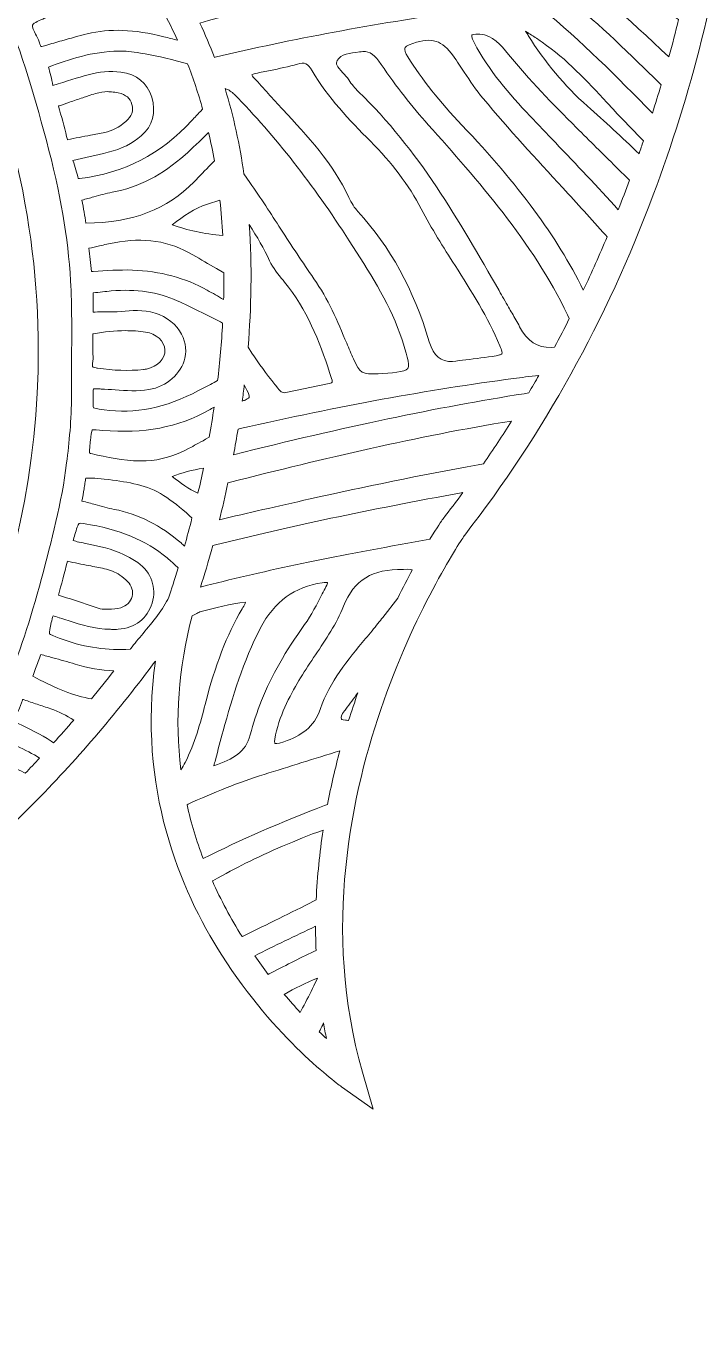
# Model space of a CAD drawing. Extents: x 126 to 8914, y -5970 to -48.
# Drawn here: x 7972 to 8367, y -2950 to -2193 of the extents above; entities that cross this region are included whole.
import ezdxf

# ---------------------------------------------------------------- set-up
doc = ezdxf.new("R2010")
doc.units = 0
doc.header["$MEASUREMENT"] = 0
doc.layers.add('Layer 1', color=7, linetype='Continuous')

# ---------------------------------------------------------------- blocks, each defined once
blk = doc.blocks.new('block 6')
at = {"layer": 'Layer 1', "lineweight": 0}
for points, knots in [([(8858.21, -1015.29), (8804.98, -1065.04), (8743.32, -1092.86), (8679.92, -1095.7), (8596.38, -1099.43), (8514.39, -1071.01), (8452.29, -1045.84), (8430.15, -1036.87), (8407.8, -1027.16), (8386.17, -1017.79), (8377.96, -1014.23), (8369.71, -1010.65), (8361.4, -1007.09), (8410.2, -1007.99), (8465.96, -1006.76), (8552.78, -924.21), (8608.47, -871.26), (8681.86, -797.66), (8665.5, -711.42), (8662.21, -694.04), (8650.78, -652.65), (8599.78, -612.09), (8605.05, -621.92), (8641.55, -692.43), (8609.23, -747.25), (8593.89, -773.27), (8566.47, -791.29), (8509.72, -803.54), (8495.32, -806.64), (8479.55, -809), (8462.5, -810.6), (8531.63, -734.35), (8573.44, -634.19), (8586.8, -512.56), (8601.6, -377.97), (8577.78, -251.79), (8555.19, -169.65), (8550.53, -152.76), (8545.39, -135.8), (8539.9, -119.21), (8535.8, -106.87), (8530.71, -97.41), (8524.71, -90.84), (8524.71, -90.84), (8528.77, -88.46), (8528.77, -88.46), (8527.91, -86.99), (8507.22, -52.31), (8460.27, -49.9), (8429.9, -48.35), (8395.8, -60.81), (8358.9, -86.96), (8333.41, -105.04), (8306.47, -129.76), (8278.33, -160.89), (8226.61, -191.53), (8186.15, -218.95), (8151.02, -247.11), (8098.71, -289.06), (8041.06, -329.19), (7974.05, -338.54), (7917.14, -346.49), (7865.98, -328.74), (7811.81, -309.95), (7783.84, -300.25), (7754.92, -290.21), (7725.21, -284.09), (7638.29, -266.15), (7574.59, -281.57), (7540, -328.62), (7505.41, -281.57), (7441.71, -266.17), (7354.79, -284.09), (7325.08, -290.21), (7296.16, -300.25), (7268.19, -309.95), (7214.02, -328.74), (7162.86, -346.49), (7105.95, -338.54), (7038.94, -329.19), (6981.29, -289.06), (6928.98, -247.11), (6893.85, -218.95), (6853.4, -191.53), (6801.67, -160.89), (6773.53, -129.76), (6746.59, -105.04), (6721.1, -86.96), (6684.2, -60.81), (6650.1, -48.34), (6619.73, -49.9), (6572.78, -52.31), (6552.09, -86.99), (6551.23, -88.46), (6551.23, -88.46), (6555.29, -90.84), (6555.29, -90.84), (6549.29, -97.41), (6544.2, -106.87), (6540.12, -119.21), (6534.6, -135.81), (6529.45, -152.78), (6524.81, -169.65), (6502.22, -251.79), (6478.4, -377.97), (6493.2, -512.56), (6506.56, -634.19), (6548.37, -734.35), (6617.5, -810.6), (6600.45, -809), (6584.68, -806.64), (6570.28, -803.54), (6513.53, -791.29), (6486.11, -773.27), (6470.77, -747.25), (6438.45, -692.43), (6474.95, -621.92), (6480.22, -612.09), (6429.22, -652.65), (6417.79, -694.04), (6414.5, -711.42), (6398.14, -797.66), (6471.53, -871.26), (6527.22, -924.21), (6614.04, -1006.76), (6669.8, -1007.99), (6718.6, -1007.09), (6710.29, -1010.65), (6702.04, -1014.23), (6693.83, -1017.79), (6672.2, -1027.16), (6649.85, -1036.87), (6627.71, -1045.84), (6565.61, -1071.01), (6483.59, -1099.44), (6400.08, -1095.7), (6336.68, -1092.86), (6275.02, -1065.04), (6221.79, -1015.29), (6221.79, -1015.29), (6165.56, -962.7), (6165.56, -962.7), (6165.56, -962.7), (6209.91, -1025.63), (6209.91, -1025.63), (6259.46, -1095.9), (6344.09, -1155.64), (6425.53, -1177.81), (6460.7, -1187.39), (6497.65, -1192.84), (6536.23, -1194.15), (6525.34, -1205.21), (6509.98, -1221.91), (6492.74, -1244.03), (6462.4, -1282.95), (6420.42, -1346.57), (6392.73, -1428.62), (6361.59, -1520.91), (6354.53, -1617.18), (6371.76, -1714.74), (6393.22, -1836.34), (6452.66, -1960.18), (6548.45, -2082.83), (6548.45, -2082.83), (6557.04, -2093.81), (6557.04, -2093.81), (6557.04, -2093.81), (6562.08, -2080.8), (6562.08, -2080.8), (6562.28, -2080.26), (6583.72, -2026.12), (6646.97, -1966), (6658.24, -1955.3), (6671.32, -1943.97), (6686.37, -1932.46), (6684.61, -1962.41), (6683.28, -2025.33), (6694.68, -2105.3), (6703.93, -2170.25), (6719.74, -2232.83), (6741.65, -2291.3), (6769.05, -2364.39), (6806.12, -2431.24), (6851.85, -2490), (6853.74, -2492.77), (6879.32, -2530.81), (6899.18, -2586.87), (6918.01, -2639.98), (6935.42, -2720.7), (6911.56, -2803.61), (6911.56, -2803.61), (6905.31, -2825.39), (6905.31, -2825.39), (6905.31, -2825.39), (6923.77, -2812.24), (6923.77, -2812.24), (6925.33, -2811.13), (6962.61, -2784.27), (6993.85, -2735.29), (7018.49, -2696.64), (7042.96, -2637.53), (7032.58, -2563.6), (7033.17, -2564.35), (7033.72, -2565.04), (7034.23, -2565.72), (7055.9, -2594.87), (7079.45, -2622.28), (7104.19, -2647.18), (7148.9, -2692.2), (7195.06, -2726.33), (7241.41, -2748.67), (7295.37, -2774.66), (7349.82, -2784.7), (7403.33, -2778.49), (7418.55, -2809.06), (7444.02, -2832.77), (7468.69, -2855.76), (7494.89, -2880.15), (7519.63, -2903.18), (7532.73, -2933.46), (7532.73, -2933.46), (7540, -2950.23), (7540, -2950.23), (7540, -2950.23), (7547.27, -2933.46), (7547.27, -2933.46), (7560.37, -2903.18), (7585.11, -2880.15), (7611.31, -2855.76), (7635.98, -2832.77), (7661.45, -2809.06), (7676.67, -2778.49), (7730.18, -2784.7), (7784.63, -2774.66), (7838.59, -2748.67), (7884.94, -2726.33), (7931.12, -2692.2), (7975.81, -2647.18), (8000.55, -2622.28), (8024.1, -2594.88), (8045.77, -2565.74), (8046.28, -2565.06), (8046.83, -2564.35), (8047.42, -2563.6), (8037.04, -2637.53), (8061.51, -2696.64), (8086.15, -2735.29), (8117.39, -2784.27), (8154.67, -2811.13), (8156.23, -2812.24), (8156.23, -2812.24), (8174.69, -2825.39), (8174.69, -2825.39), (8174.69, -2825.39), (8168.44, -2803.61), (8168.44, -2803.61), (8144.58, -2720.7), (8161.99, -2639.98), (8180.82, -2586.87), (8200.7, -2530.77), (8226.28, -2492.73), (8228.15, -2490), (8273.88, -2431.24), (8310.95, -2364.39), (8338.34, -2291.3), (8360.26, -2232.83), (8376.07, -2170.25), (8385.32, -2105.3), (8396.72, -2025.33), (8395.39, -1962.41), (8393.63, -1932.46), (8408.68, -1943.97), (8421.76, -1955.3), (8433.03, -1966), (8496.28, -2026.12), (8517.72, -2080.26), (8517.92, -2080.8), (8517.92, -2080.8), (8522.94, -2093.84), (8522.94, -2093.84), (8522.94, -2093.84), (8531.55, -2082.83), (8531.55, -2082.83), (8627.34, -1960.18), (8686.78, -1836.34), (8708.24, -1714.74), (8725.47, -1617.18), (8718.41, -1520.91), (8687.27, -1428.62), (8659.58, -1346.57), (8617.6, -1282.95), (8587.26, -1244.03), (8570.02, -1221.91), (8554.66, -1205.21), (8543.77, -1194.15), (8582.35, -1192.84), (8619.3, -1187.39), (8654.47, -1177.81), (8735.91, -1155.64), (8820.54, -1095.9), (8870.09, -1025.63), (8870.09, -1025.63), (8914.44, -962.7), (8914.44, -962.7), (8914.44, -962.7), (8858.21, -1015.29), (8858.21, -1015.29)], [0, 0, 0, 0, 1, 1, 1, 2, 2, 2, 3, 3, 3, 4, 4, 4, 5, 5, 5, 6, 6, 6, 7, 7, 7, 8, 8, 8, 9, 9, 9, 10, 10, 10, 11, 11, 11, 12, 12, 12, 13, 13, 13, 14, 14, 14, 15, 15, 15, 16, 16, 16, 17, 17, 17, 18, 18, 18, 19, 19, 19, 20, 20, 20, 21, 21, 21, 22, 22, 22, 23, 23, 23, 24, 24, 24, 25, 25, 25, 26, 26, 26, 27, 27, 27, 28, 28, 28, 29, 29, 29, 30, 30, 30, 31, 31, 31, 32, 32, 32, 33, 33, 33, 34, 34, 34, 35, 35, 35, 36, 36, 36, 37, 37, 37, 38, 38, 38, 39, 39, 39, 40, 40, 40, 41, 41, 41, 42, 42, 42, 43, 43, 43, 44, 44, 44, 45, 45, 45, 46, 46, 46, 47, 47, 47, 48, 48, 48, 49, 49, 49, 50, 50, 50, 51, 51, 51, 52, 52, 52, 53, 53, 53, 54, 54, 54, 55, 55, 55, 56, 56, 56, 57, 57, 57, 58, 58, 58, 59, 59, 59, 60, 60, 60, 61, 61, 61, 62, 62, 62, 63, 63, 63, 64, 64, 64, 65, 65, 65, 66, 66, 66, 67, 67, 67, 68, 68, 68, 69, 69, 69, 70, 70, 70, 71, 71, 71, 72, 72, 72, 73, 73, 73, 74, 74, 74, 75, 75, 75, 76, 76, 76, 77, 77, 77, 78, 78, 78, 79, 79, 79, 80, 80, 80, 81, 81, 81, 82, 82, 82, 83, 83, 83, 84, 84, 84, 85, 85, 85, 86, 86, 86, 87, 87, 87, 88, 88, 88, 89, 89, 89, 90, 90, 90, 91, 91, 91, 92, 92, 92, 93, 93, 93, 94, 94, 94, 95, 95, 95, 96, 96, 96, 97, 97, 97, 98, 98, 98, 99, 99, 99, 100, 100, 100, 101, 101, 101, 102, 102, 102, 102]), ([(8082.29, -2210.86), (8082.29, -2210.86), (8081.91, -2210.94), (8081.91, -2210.94), (8079.33, -2204.18), (8076.48, -2197.48), (8073.35, -2190.88), (8128.07, -2175.75), (8174.31, -2166.87), (8218.78, -2162.96), (8227.83, -2162.16), (8231.57, -2158.02), (8231.25, -2149.12), (8231, -2141.92), (8231.53, -2133.91), (8232.96, -2123.92), (8237.6, -2091.52), (8245.23, -2057.63), (8257.7, -2013.98), (8261.15, -2001.94), (8264.54, -1989.65), (8267.82, -1977.76), (8277.23, -1943.59), (8286.97, -1908.26), (8299.27, -1874.43), (8305.38, -1877.42), (8311.33, -1880.46), (8317.11, -1883.53), (8317.11, -1883.53), (8316.95, -1884.01), (8316.95, -1884.01), (8304.38, -1919.7), (8292.81, -1958.85), (8281.56, -2003.69), (8273.59, -2035.38), (8267.56, -2067.96), (8261.74, -2099.46), (8257.97, -2119.76), (8254.09, -2140.71), (8249.74, -2161.21), (8249.41, -2162.81), (8249.1, -2164.3), (8248.8, -2165.68), (8247.09, -2173.96), (8246.24, -2178.12), (8244.02, -2180.02), (8241.71, -2182.01), (8236.57, -2182.73), (8227.24, -2184.01), (8227.24, -2184.01), (8224.66, -2184.37), (8224.66, -2184.37), (8175.21, -2191.26), (8127.31, -2200.17), (8082.29, -2210.86)], [0, 0, 0, 0, 1, 1, 1, 2, 2, 2, 3, 3, 3, 4, 4, 4, 5, 5, 5, 6, 6, 6, 7, 7, 7, 8, 8, 8, 9, 9, 9, 10, 10, 10, 11, 11, 11, 12, 12, 12, 13, 13, 13, 14, 14, 14, 15, 15, 15, 16, 16, 16, 17, 17, 17, 18, 18, 18, 18]), ([(8347.5, -2210.67), (8323.47, -2188.08), (8301.36, -2168.02), (8275.41, -2151.48), (8268.45, -2147.05), (8267.02, -2139.96), (8270.9, -2129.14), (8272.11, -2125.82), (8273.2, -2125.15), (8273.62, -2125.03), (8274.37, -2124.79), (8275.73, -2125.3), (8277.35, -2126.44), (8279.75, -2128.11), (8282.24, -2129.76), (8284.63, -2131.34), (8290.12, -2134.97), (8295.8, -2138.72), (8300.57, -2143.11), (8319.29, -2160.31), (8335.2, -2174.51), (8351.95, -2187.95), (8351.95, -2187.95), (8353.11, -2188.88), (8353.11, -2188.88), (8351.36, -2196.04), (8349.5, -2203.31), (8347.5, -2210.67)], [0, 0, 0, 0, 1, 1, 1, 2, 2, 2, 3, 3, 3, 4, 4, 4, 5, 5, 5, 6, 6, 6, 7, 7, 7, 8, 8, 8, 9, 9, 9, 9]), ([(7907.39, -2672.65), (7901.77, -2680.71), (7895.53, -2688.9), (7888.85, -2697.02), (7888.85, -2697.02), (7881.68, -2705.72), (7881.68, -2705.72), (7860.9, -2719.8), (7840.07, -2731.37), (7819.24, -2740.39), (7921.05, -2648.78), (7979.18, -2518.52), (7979, -2381.5), (7978.91, -2305.01), (7960.34, -2228.82), (7925.34, -2161.17), (7925.34, -2161.17), (7924.45, -2159.47), (7924.45, -2159.47), (7928.38, -2152.87), (7932.05, -2146.08), (7935.52, -2139.16), (7936.45, -2140.81), (7937.39, -2142.46), (7938.34, -2144.1), (7944.57, -2155.04), (7951.05, -2166.36), (7956.41, -2177.96), (7968.18, -2203.37), (7975.73, -2229.95), (7983.71, -2259.55), (7991.95, -2290.21), (7996.45, -2316.25), (7997.86, -2341.48), (7998.7, -2356.57), (7998.57, -2371.97), (7998.44, -2386.87), (7998.4, -2393.96), (7998.33, -2401.3), (7998.38, -2408.52), (7998.46, -2422.32), (7997, -2436.14), (7995.56, -2447.83), (7992.68, -2471.06), (7986.68, -2493.53), (7980.87, -2515.24), (7974.14, -2540.46), (7967.86, -2559.54), (7960.53, -2577.11), (7952.47, -2596.43), (7941.76, -2614.84), (7931.39, -2632.65), (7928.1, -2638.32), (7924.68, -2644.19), (7921.4, -2650.02), (7916.24, -2659.15), (7911.79, -2666.34), (7907.39, -2672.65)], [0, 0, 0, 0, 1, 1, 1, 2, 2, 2, 3, 3, 3, 4, 4, 4, 5, 5, 5, 6, 6, 6, 7, 7, 7, 8, 8, 8, 9, 9, 9, 10, 10, 10, 11, 11, 11, 12, 12, 12, 13, 13, 13, 14, 14, 14, 15, 15, 15, 16, 16, 16, 17, 17, 17, 18, 18, 18, 19, 19, 19, 19]), ([(8337.85, -2243.62), (8316.97, -2222.21), (8296.26, -2201.41), (8273.26, -2182.51), (8270.32, -2180.08), (8266.8, -2176.71), (8265.82, -2172.14), (8265.82, -2172.14), (8265.66, -2171.42), (8265.66, -2171.42), (8264.76, -2167.29), (8264.62, -2165.39), (8266.09, -2164.3), (8266.52, -2163.98), (8267.77, -2164.76), (8269.24, -2165.73), (8269.95, -2166.18), (8270.7, -2166.68), (8271.47, -2167.07), (8291.62, -2177.58), (8307.5, -2192.38), (8326.16, -2210.65), (8331.34, -2215.7), (8336.52, -2220.77), (8341.71, -2225.78), (8341.71, -2225.78), (8342.91, -2226.94), (8342.91, -2226.94), (8341.3, -2232.46), (8339.6, -2238.02), (8337.85, -2243.62)], [0, 0, 0, 0, 1, 1, 1, 2, 2, 2, 3, 3, 3, 4, 4, 4, 5, 5, 5, 6, 6, 6, 7, 7, 7, 8, 8, 8, 9, 9, 9, 10, 10, 10, 10]), ([(7975.55, -2192.19), (7976.45, -2190.56), (7979.92, -2189.22), (7982.72, -2188.12), (7983.72, -2187.73), (7984.7, -2187.35), (7985.62, -2186.95), (7998.47, -2181.35), (8011.15, -2176.46), (8024.99, -2178.23), (8032.25, -2179.17), (8039.98, -2180.68), (8048.62, -2182.87), (8048.62, -2182.87), (8051.6, -2183.61), (8051.6, -2183.61), (8054.78, -2189.3), (8057.71, -2195.07), (8060.4, -2200.95), (8057.74, -2200.27), (8055.08, -2199.57), (8052.41, -2198.9), (8034.96, -2194.52), (8020.71, -2193.97), (8007.61, -2197.15), (8002.62, -2198.35), (7997.65, -2199.81), (7992.84, -2201.22), (7989.72, -2202.13), (7986.59, -2203.05), (7983.45, -2203.91), (7982.49, -2204.16), (7981.24, -2204.51), (7980.51, -2204.62), (7980.19, -2203.95), (7979.78, -2202.7), (7979.48, -2201.82), (7978.96, -2200.28), (7978.18, -2198.79), (7977.44, -2197.34), (7976.63, -2195.8), (7975.16, -2192.92), (7975.55, -2192.19)], [0, 0, 0, 0, 1, 1, 1, 2, 2, 2, 3, 3, 3, 4, 4, 4, 5, 5, 5, 6, 6, 6, 7, 7, 7, 8, 8, 8, 9, 9, 9, 10, 10, 10, 11, 11, 11, 12, 12, 12, 13, 13, 13, 14, 14, 14, 14]), ([(8330.03, -2267.23), (8320.05, -2257.66), (8309.91, -2248.29), (8299.85, -2239.41), (8286.53, -2227.62), (8274.91, -2213.74), (8265.31, -2198.14), (8265.09, -2197.8), (8264.86, -2197.45), (8264.6, -2197.08), (8264.35, -2196.69), (8263.97, -2196.12), (8263.73, -2195.68), (8264.08, -2195.9), (8264.48, -2196.18), (8264.76, -2196.39), (8265.31, -2196.77), (8265.85, -2197.15), (8266.38, -2197.45), (8268.39, -2198.59), (8270.29, -2199.9), (8272.31, -2201.3), (8272.31, -2201.3), (8273.36, -2202.02), (8273.36, -2202.02), (8287.7, -2211.9), (8299.7, -2224.85), (8311.3, -2237.39), (8314.43, -2240.77), (8317.68, -2244.29), (8320.92, -2247.69), (8324.41, -2251.33), (8327.92, -2254.97), (8331.45, -2258.58), (8331.45, -2258.58), (8332.57, -2259.75), (8332.57, -2259.75), (8331.74, -2262.24), (8330.9, -2264.72), (8330.03, -2267.23)], [0, 0, 0, 0, 1, 1, 1, 2, 2, 2, 3, 3, 3, 4, 4, 4, 5, 5, 5, 6, 6, 6, 7, 7, 7, 8, 8, 8, 9, 9, 9, 10, 10, 10, 11, 11, 11, 12, 12, 12, 13, 13, 13, 13]), ([(8297.46, -2346.85), (8281.73, -2315.3), (8259.79, -2285.48), (8226.56, -2250.57), (8213.54, -2236.88), (8203.18, -2223.8), (8194.89, -2210.6), (8193.46, -2208.32), (8192.83, -2206.5), (8193.15, -2205.58), (8193.35, -2205.05), (8194.22, -2203.95), (8197.94, -2202.74), (8209.09, -2199.08), (8214.83, -2200.88), (8221.53, -2210.16), (8223.73, -2213.2), (8225.85, -2216.43), (8227.89, -2219.53), (8231.31, -2224.74), (8234.86, -2230.12), (8238.96, -2235.01), (8253.95, -2252.88), (8269.95, -2270.34), (8285.43, -2287.23), (8293.65, -2296.19), (8302.13, -2305.45), (8310.37, -2314.67), (8310.37, -2314.67), (8311.36, -2315.79), (8311.36, -2315.79), (8307.03, -2326.1), (8302.39, -2336.46), (8297.46, -2346.85)], [0, 0, 0, 0, 1, 1, 1, 2, 2, 2, 3, 3, 3, 4, 4, 4, 5, 5, 5, 6, 6, 6, 7, 7, 7, 8, 8, 8, 9, 9, 9, 10, 10, 10, 11, 11, 11, 11]), ([(8317.87, -2299.9), (8305.85, -2286.6), (8293.29, -2273.46), (8281.13, -2260.74), (8276.16, -2255.54), (8271.19, -2250.37), (8266.25, -2245.14), (8254.31, -2232.54), (8242.09, -2218.63), (8233.67, -2202.28), (8231.96, -2198.98), (8232.34, -2197.99), (8232.34, -2197.97), (8232.36, -2197.97), (8233.15, -2197.21), (8237.04, -2197.43), (8244.58, -2197.88), (8249.23, -2203.64), (8253.73, -2209.19), (8265.87, -2224.18), (8279.47, -2238), (8293.49, -2252.03), (8301.14, -2259.67), (8308.97, -2267.38), (8316.56, -2274.84), (8316.56, -2274.84), (8324.49, -2282.64), (8324.49, -2282.64), (8322.36, -2288.37), (8320.16, -2294.12), (8317.87, -2299.9)], [0, 0, 0, 0, 1, 1, 1, 2, 2, 2, 3, 3, 3, 4, 4, 4, 5, 5, 5, 6, 6, 6, 7, 7, 7, 8, 8, 8, 9, 9, 9, 10, 10, 10, 10]), ([(8019.81, -2266.4), (8027.71, -2264.41), (8034.04, -2261.24), (8039.16, -2256.75), (8045.84, -2250.87), (8047.94, -2243.12), (8045.25, -2234.28), (8042.67, -2225.85), (8036.45, -2220.77), (8027.25, -2219.58), (8020.95, -2218.76), (8014.54, -2219.28), (8008.18, -2221.1), (8002.11, -2222.86), (7995.75, -2224.79), (7987.57, -2227.38), (7986.81, -2223.58), (7985.83, -2219.75), (7985, -2216.57), (7996.7, -2212.09), (8010.71, -2207.52), (8026.03, -2207.29), (8029.72, -2207.2), (8033.62, -2207.55), (8038.7, -2208.39), (8046.12, -2209.64), (8053.91, -2211.41), (8063.95, -2214.15), (8063.95, -2214.15), (8066.27, -2214.78), (8066.27, -2214.78), (8069.64, -2223.44), (8072.56, -2232.26), (8075.04, -2241.15), (8075.04, -2241.15), (8073.71, -2242.55), (8073.71, -2242.55), (8072.05, -2244.3), (8070.37, -2246.06), (8068.74, -2247.83), (8050.57, -2267.53), (8029.1, -2278.59), (8003.11, -2281.69), (8002.81, -2281.73), (8002.57, -2281.76), (8002.4, -2281.76), (8002.4, -2281.74), (8002.38, -2281.73), (8002.38, -2281.69), (8001.59, -2278.42), (8000.56, -2274.97), (7999.22, -2271.12), (8005.85, -2269.76), (8012.78, -2268.18), (8019.81, -2266.4)], [0, 0, 0, 0, 1, 1, 1, 2, 2, 2, 3, 3, 3, 4, 4, 4, 5, 5, 5, 6, 6, 6, 7, 7, 7, 8, 8, 8, 9, 9, 9, 10, 10, 10, 11, 11, 11, 12, 12, 12, 13, 13, 13, 14, 14, 14, 15, 15, 15, 16, 16, 16, 17, 17, 17, 18, 18, 18, 18]), ([(8280.62, -2380.2), (8280.62, -2380.2), (8278.66, -2380.31), (8278.66, -2380.31), (8270.81, -2380.77), (8264.65, -2376.73), (8260.26, -2368.25), (8258.87, -2365.54), (8257.32, -2362.92), (8255.82, -2360.38), (8255.14, -2359.21), (8254.46, -2358.06), (8253.79, -2356.9), (8251.94, -2353.66), (8250.09, -2350.43), (8248.23, -2347.18), (8225.06, -2306.61), (8201.09, -2264.66), (8166.17, -2231.01), (8164.02, -2228.93), (8162.04, -2226.54), (8160.44, -2224.09), (8159.46, -2222.57), (8158.18, -2221.21), (8156.94, -2219.88), (8153.51, -2216.21), (8152.61, -2214.75), (8153.64, -2212.83), (8155.68, -2208.96), (8161.27, -2208.37), (8166.66, -2207.8), (8167.31, -2207.74), (8167.95, -2207.67), (8168.58, -2207.6), (8172.98, -2207.1), (8175.78, -2209.84), (8179.38, -2215.1), (8188.35, -2228.17), (8197.31, -2239.68), (8206.78, -2250.27), (8235.38, -2282.3), (8267.78, -2318.58), (8288.22, -2361.33), (8288.22, -2361.33), (8289.28, -2363.56), (8289.28, -2363.56), (8286.49, -2369.1), (8283.61, -2374.65), (8280.62, -2380.2)], [0, 0, 0, 0, 1, 1, 1, 2, 2, 2, 3, 3, 3, 4, 4, 4, 5, 5, 5, 6, 6, 6, 7, 7, 7, 8, 8, 8, 9, 9, 9, 10, 10, 10, 11, 11, 11, 12, 12, 12, 13, 13, 13, 14, 14, 14, 15, 15, 15, 16, 16, 16, 16]), ([(8165.78, -2301.04), (8163.81, -2298.88), (8162.03, -2296.11), (8160.49, -2292.81), (8151.14, -2272.67), (8136.24, -2256.81), (8121.83, -2241.45), (8118.95, -2238.38), (8116.09, -2235.15), (8113.32, -2232.04), (8110.69, -2229.09), (8107.98, -2226.04), (8105.23, -2223.09), (8104.31, -2222.1), (8103.93, -2221.46), (8103.79, -2221.13), (8104.09, -2220.94), (8104.75, -2220.62), (8106.08, -2220.32), (8108.9, -2219.67), (8111.81, -2219.1), (8114.63, -2218.53), (8119.84, -2217.5), (8125.22, -2216.43), (8130.45, -2214.88), (8134.61, -2213.63), (8136.45, -2214.45), (8138.96, -2218.72), (8148.27, -2234.47), (8160.84, -2247.82), (8173.04, -2259.91), (8185.5, -2272.26), (8195.51, -2285.57), (8202.77, -2299.49), (8208.72, -2310.9), (8215.72, -2321.89), (8222.5, -2332.49), (8231.99, -2347.39), (8241.81, -2362.79), (8248.72, -2379.41), (8249.33, -2380.85), (8249.64, -2381.88), (8249.8, -2382.59), (8250.07, -2383.78), (8249.9, -2384.13), (8249.9, -2384.13), (8249.88, -2384.16), (8249.69, -2384.38), (8248.85, -2384.65), (8248.33, -2384.82), (8247.59, -2385.01), (8246.48, -2385.2), (8240.62, -2386.22), (8234.57, -2386.93), (8228.73, -2387.61), (8226.2, -2387.91), (8223.65, -2388.21), (8221.12, -2388.54), (8214.09, -2388.88), (8209.99, -2385.46), (8207.47, -2377.08), (8198.32, -2346.5), (8184.68, -2321.63), (8165.78, -2301.04)], [0, 0, 0, 0, 1, 1, 1, 2, 2, 2, 3, 3, 3, 4, 4, 4, 5, 5, 5, 6, 6, 6, 7, 7, 7, 8, 8, 8, 9, 9, 9, 10, 10, 10, 11, 11, 11, 12, 12, 12, 13, 13, 13, 14, 14, 14, 15, 15, 15, 16, 16, 16, 17, 17, 17, 18, 18, 18, 19, 19, 19, 20, 20, 20, 21, 21, 21, 21]), ([(7996.05, -2259.09), (7996.04, -2259.06), (7996.04, -2259.03), (7996.02, -2258.99), (7996.02, -2258.99), (7995.56, -2257.16), (7995.56, -2257.16), (7994.06, -2251.32), (7992.52, -2245.29), (7990.77, -2239.38), (7990.81, -2239.37), (7990.89, -2239.33), (7990.95, -2239.32), (7993.09, -2238.62), (7995.2, -2237.88), (7997.32, -2237.13), (7999.82, -2236.26), (8002.42, -2235.36), (8004.96, -2234.54), (8006.04, -2234.2), (8007.12, -2233.82), (8008.19, -2233.46), (8009.65, -2232.95), (8011.09, -2232.45), (8012.51, -2232.04), (8014.91, -2231.36), (8017.25, -2230.88), (8019.65, -2230.93), (8020.33, -2231.01), (8021, -2231.05), (8021.68, -2231.12), (8023.12, -2231.24), (8024.5, -2231.36), (8025.75, -2231.66), (8030.24, -2232.7), (8032.78, -2234.84), (8033.73, -2238.37), (8034.76, -2242.17), (8033.6, -2245.35), (8030.12, -2248.39), (8026.18, -2251.81), (8022.16, -2253.88), (8017.85, -2254.77), (8015.1, -2255.32), (8012.33, -2255.84), (8009.57, -2256.37), (8005.14, -2257.21), (8000.55, -2258.08), (7996.05, -2259.09)], [0, 0, 0, 0, 1, 1, 1, 2, 2, 2, 3, 3, 3, 4, 4, 4, 5, 5, 5, 6, 6, 6, 7, 7, 7, 8, 8, 8, 9, 9, 9, 10, 10, 10, 11, 11, 11, 12, 12, 12, 13, 13, 13, 14, 14, 14, 15, 15, 15, 16, 16, 16, 16]), ([(8140.05, -2340.22), (8133.39, -2330.73), (8126.96, -2320.81), (8120.73, -2311.22), (8114.92, -2302.26), (8108.9, -2292.98), (8102.7, -2284.05), (8102.7, -2284.05), (8099.17, -2278.96), (8099.17, -2278.96), (8096.74, -2262.19), (8093.15, -2245.46), (8088.12, -2229.08), (8090.35, -2229.98), (8092.17, -2231.12), (8093.45, -2232.43), (8117.59, -2257.14), (8139.58, -2285.16), (8160.63, -2318.05), (8160.63, -2318.05), (8162.8, -2321.43), (8162.8, -2321.43), (8174.26, -2339.28), (8185.07, -2356.16), (8191.56, -2375.9), (8193.81, -2382.75), (8196.34, -2390.52), (8194.9, -2392.63), (8193.42, -2394.81), (8184.98, -2395.29), (8177.54, -2395.7), (8168.45, -2396.21), (8166.89, -2395.71), (8163.13, -2387.07), (8161.8, -2384.03), (8160.52, -2380.98), (8159.22, -2377.91), (8153.84, -2365.15), (8148.29, -2351.95), (8140.05, -2340.22)], [0, 0, 0, 0, 1, 1, 1, 2, 2, 2, 3, 3, 3, 4, 4, 4, 5, 5, 5, 6, 6, 6, 7, 7, 7, 8, 8, 8, 9, 9, 9, 10, 10, 10, 11, 11, 11, 12, 12, 12, 13, 13, 13, 13]), ([(8079.93, -2273.41), (8076.63, -2276.82), (8073.3, -2280.24), (8069.99, -2283.66), (8054.42, -2299.77), (8034.33, -2307.45), (8006.78, -2307.83), (8006.18, -2303.62), (8005.42, -2299.22), (8004.49, -2294.29), (8004.49, -2294.28), (8004.49, -2294.28), (8004.51, -2294.28), (8006.83, -2293.71), (8009.14, -2293.06), (8011.39, -2292.44), (8015.08, -2291.41), (8018.55, -2290.45), (8022.11, -2289.77), (8037.72, -2286.84), (8051.66, -2279.65), (8064.75, -2267.83), (8068.88, -2264.08), (8073.19, -2260.04), (8078.52, -2254.88), (8079.79, -2260.37), (8080.9, -2265.88), (8081.88, -2271.42), (8081.88, -2271.42), (8079.93, -2273.41), (8079.93, -2273.41)], [0, 0, 0, 0, 1, 1, 1, 2, 2, 2, 3, 3, 3, 4, 4, 4, 5, 5, 5, 6, 6, 6, 7, 7, 7, 8, 8, 8, 9, 9, 9, 10, 10, 10, 10]), ([(8085.14, -2294.4), (8085.89, -2301.28), (8086.44, -2308.15), (8086.82, -2315), (8075.63, -2314), (8066.1, -2311.98), (8057.3, -2308.68), (8063.82, -2303.65), (8070.25, -2299.12), (8077.78, -2296.72), (8077.78, -2296.72), (8085.14, -2294.4), (8085.14, -2294.4)], [0, 0, 0, 0, 1, 1, 1, 2, 2, 2, 3, 3, 3, 4, 4, 4, 4]), ([(8101.6, -2380.15), (8103.46, -2357.15), (8103.96, -2333), (8102.28, -2308.56), (8106.92, -2315.81), (8110.82, -2322.77), (8114.11, -2329.74), (8116.14, -2333.99), (8119.13, -2337.64), (8122.02, -2341.17), (8123.1, -2342.48), (8124.18, -2343.79), (8125.21, -2345.12), (8137.54, -2361.29), (8144.57, -2380.31), (8150.33, -2398.45), (8150.88, -2400.23), (8150.68, -2400.73), (8150.68, -2400.75), (8150.68, -2400.75), (8150.38, -2401.1), (8148.97, -2401.4), (8148.97, -2401.4), (8123.65, -2406.7), (8123.65, -2406.7), (8121.42, -2407.16), (8120.38, -2406.1), (8118.16, -2403.15), (8117.88, -2402.77), (8117.59, -2402.39), (8117.29, -2402.01), (8112.24, -2395.6), (8107.75, -2389.79), (8103.84, -2383.64), (8103.84, -2383.64), (8101.6, -2380.15), (8101.6, -2380.15)], [0, 0, 0, 0, 1, 1, 1, 2, 2, 2, 3, 3, 3, 4, 4, 4, 5, 5, 5, 6, 6, 6, 7, 7, 7, 8, 8, 8, 9, 9, 9, 10, 10, 10, 11, 11, 11, 12, 12, 12, 12]), ([(8077.67, -2346.93), (8064.78, -2339.73), (8050.09, -2335.78), (8034.01, -2335.2), (8026.3, -2334.93), (8018.59, -2335.47), (8011.14, -2335.99), (8011.14, -2335.99), (8010.2, -2336.07), (8010.2, -2336.07), (8010.19, -2336.07), (8010.19, -2336.07), (8010.17, -2336.07), (8009.67, -2331.18), (8009.14, -2326.7), (8008.62, -2322.42), (8010.66, -2322), (8012.72, -2321.52), (8014.76, -2321.06), (8017.56, -2320.41), (8020.48, -2319.76), (8023.33, -2319.21), (8040.61, -2315.84), (8055.65, -2318.15), (8069.31, -2326.29), (8073.89, -2328.99), (8078.57, -2331.67), (8083.1, -2334.25), (8083.1, -2334.25), (8087.48, -2336.75), (8087.48, -2336.75), (8087.5, -2337.59), (8087.5, -2338.43), (8087.5, -2339.27), (8087.5, -2343.67), (8087.42, -2348.02), (8087.29, -2352.37), (8084.1, -2350.55), (8080.9, -2348.72), (8077.67, -2346.93)], [0, 0, 0, 0, 1, 1, 1, 2, 2, 2, 3, 3, 3, 4, 4, 4, 5, 5, 5, 6, 6, 6, 7, 7, 7, 8, 8, 8, 9, 9, 9, 10, 10, 10, 11, 11, 11, 12, 12, 12, 13, 13, 13, 13]), ([(8072.68, -2405.58), (8053.09, -2415.79), (8035.52, -2419.35), (8017.42, -2416.77), (8017.42, -2416.77), (8016.11, -2416.58), (8016.11, -2416.58), (8013.97, -2416.29), (8011.77, -2415.98), (8011.3, -2415.64), (8011.04, -2415.14), (8011.04, -2412.32), (8011.04, -2409.83), (8011.04, -2409.83), (8011.04, -2409.06), (8011.04, -2409.06), (8011.04, -2407.32), (8011.04, -2405.53), (8011.17, -2404.64), (8011.99, -2404.56), (8013.59, -2404.6), (8015.14, -2404.64), (8015.14, -2404.64), (8015.76, -2404.66), (8015.76, -2404.66), (8018.44, -2404.74), (8021.17, -2404.94), (8023.83, -2405.13), (8030.26, -2405.59), (8036.91, -2406.07), (8043.64, -2404.98), (8053.86, -2403.33), (8062.71, -2395.59), (8064.66, -2386.58), (8065.83, -2381.18), (8064.75, -2375.56), (8061.6, -2370.75), (8057.91, -2365.12), (8051.71, -2361.05), (8044.57, -2359.61), (8037.75, -2358.25), (8031.02, -2358.99), (8025.08, -2359.65), (8025.08, -2359.65), (8021.11, -2359.65), (8021.11, -2359.65), (8017.8, -2359.64), (8014.4, -2359.62), (8011.03, -2359.69), (8011.14, -2356.43), (8011.14, -2352.91), (8011.01, -2348.45), (8012.88, -2348.31), (8014.73, -2348.08), (8016.54, -2347.88), (8018.21, -2347.69), (8019.89, -2347.5), (8021.59, -2347.36), (8036.37, -2346.15), (8048.97, -2348.02), (8060.11, -2353.09), (8068.68, -2356.98), (8077.19, -2361.14), (8085.44, -2365.46), (8085.44, -2365.46), (8086.72, -2366.15), (8086.72, -2366.15), (8086.08, -2377.62), (8085.08, -2388.88), (8083.78, -2399.77), (8083.78, -2399.77), (8081.83, -2400.8), (8081.83, -2400.8), (8078.79, -2402.39), (8075.74, -2403.99), (8072.68, -2405.58)], [0, 0, 0, 0, 1, 1, 1, 2, 2, 2, 3, 3, 3, 4, 4, 4, 5, 5, 5, 6, 6, 6, 7, 7, 7, 8, 8, 8, 9, 9, 9, 10, 10, 10, 11, 11, 11, 12, 12, 12, 13, 13, 13, 14, 14, 14, 15, 15, 15, 16, 16, 16, 17, 17, 17, 18, 18, 18, 19, 19, 19, 20, 20, 20, 21, 21, 21, 22, 22, 22, 23, 23, 23, 24, 24, 24, 25, 25, 25, 25]), ([(8010.93, -2384.36), (8010.9, -2383.67), (8010.87, -2382.97), (8010.87, -2382.29), (8010.87, -2381.36), (8010.88, -2380.44), (8010.88, -2379.52), (8010.92, -2377.31), (8010.95, -2375.03), (8010.82, -2372.73), (8010.81, -2372.65), (8010.81, -2372.59), (8010.81, -2372.52), (8010.92, -2372.49), (8011.06, -2372.46), (8011.23, -2372.41), (8017.53, -2371.18), (8023.75, -2370.56), (8029.86, -2370.56), (8031.86, -2370.56), (8033.84, -2370.62), (8035.8, -2370.75), (8037.76, -2370.89), (8039.71, -2371.08), (8041.64, -2371.35), (8047.8, -2372.21), (8052.77, -2376.81), (8052.98, -2381.85), (8053.18, -2386.9), (8048.78, -2391.46), (8042.29, -2392.98), (8041.72, -2393.1), (8041.07, -2393.2), (8040.38, -2393.28), (8031.7, -2394.15), (8022.93, -2393.88), (8013.54, -2392.47), (8013.26, -2392.42), (8012.99, -2392.39), (8012.75, -2392.34), (8011.11, -2392.03), (8010.79, -2391.69), (8010.74, -2391.63), (8010.71, -2391.58), (8010.66, -2391.42), (8010.65, -2391.14), (8010.63, -2391), (8010.63, -2390.82), (8010.65, -2390.6), (8010.66, -2390.4), (8010.69, -2390.14), (8010.74, -2389.84), (8011.07, -2387.94), (8011, -2386.12), (8010.93, -2384.36)], [0, 0, 0, 0, 1, 1, 1, 2, 2, 2, 3, 3, 3, 4, 4, 4, 5, 5, 5, 6, 6, 6, 7, 7, 7, 8, 8, 8, 9, 9, 9, 10, 10, 10, 11, 11, 11, 12, 12, 12, 13, 13, 13, 14, 14, 14, 15, 15, 15, 16, 16, 16, 17, 17, 17, 18, 18, 18, 18]), ([(8265.54, -2406.95), (8265.54, -2406.95), (8262.92, -2407.37), (8262.92, -2407.37), (8211.94, -2415.41), (8157.93, -2426.76), (8093.1, -2443.08), (8094.02, -2438.2), (8094.91, -2433.18), (8095.73, -2428.07), (8095.73, -2428.07), (8096.98, -2427.79), (8096.98, -2427.79), (8154.81, -2414.63), (8207.06, -2405.07), (8256.72, -2398.53), (8261.23, -2397.93), (8265.98, -2397.35), (8271.49, -2396.7), (8269.54, -2400.12), (8267.56, -2403.53), (8265.54, -2406.95)], [0, 0, 0, 0, 1, 1, 1, 2, 2, 2, 3, 3, 3, 4, 4, 4, 5, 5, 5, 6, 6, 6, 7, 7, 7, 7]), ([(8102.25, -2409.34), (8102.19, -2409.53), (8101.81, -2410.2), (8099.82, -2411.1), (8099.26, -2411.34), (8098.72, -2411.56), (8098.17, -2411.78), (8098.6, -2408.65), (8099.01, -2405.48), (8099.39, -2402.27), (8099.89, -2403.27), (8100.42, -2404.25), (8100.92, -2405.24), (8102.02, -2407.37), (8102.46, -2408.74), (8102.25, -2409.34)], [0, 0, 0, 0, 1, 1, 1, 2, 2, 2, 3, 3, 3, 4, 4, 4, 5, 5, 5, 5]), ([(8067.08, -2439.28), (8058.45, -2443.84), (8050.27, -2446.24), (8042.05, -2446.61), (8032.19, -2447.08), (8022.54, -2445.18), (8013.5, -2443.22), (8011.53, -2442.78), (8009.54, -2442.35), (8008.86, -2442.02), (8008.75, -2441.26), (8008.97, -2439.29), (8009.17, -2437.39), (8009.22, -2436.97), (8009.25, -2436.52), (8009.3, -2436.1), (8009.33, -2435.64), (8009.38, -2435.16), (8009.43, -2434.7), (8009.74, -2432.04), (8010.08, -2429.31), (8010.47, -2428.58), (8011.28, -2428.34), (8014, -2428.58), (8016.63, -2428.8), (8040.57, -2430.9), (8060.81, -2427.03), (8078.68, -2416.97), (8079.7, -2416.39), (8080.71, -2415.82), (8081.74, -2415.23), (8080.87, -2421.22), (8079.92, -2427.06), (8078.92, -2432.76), (8078.92, -2432.76), (8076.64, -2434.04), (8076.64, -2434.04), (8072.83, -2436.19), (8069.88, -2437.81), (8067.08, -2439.28)], [0, 0, 0, 0, 1, 1, 1, 2, 2, 2, 3, 3, 3, 4, 4, 4, 5, 5, 5, 6, 6, 6, 7, 7, 7, 8, 8, 8, 9, 9, 9, 10, 10, 10, 11, 11, 11, 12, 12, 12, 13, 13, 13, 13]), ([(8239.08, -2448.32), (8239.08, -2448.32), (8235.93, -2448.89), (8235.93, -2448.89), (8202.44, -2455.04), (8169.47, -2461.76), (8137.92, -2468.83), (8118.15, -2473.26), (8101.48, -2477.06), (8084.84, -2481.05), (8086.53, -2474.26), (8088.21, -2467.01), (8089.84, -2459.37), (8089.84, -2459.37), (8091.33, -2459), (8091.33, -2459), (8146.2, -2445.29), (8200.05, -2432.27), (8255.53, -2423.35), (8250.28, -2431.7), (8244.8, -2440.04), (8239.08, -2448.32)], [0, 0, 0, 0, 1, 1, 1, 2, 2, 2, 3, 3, 3, 4, 4, 4, 5, 5, 5, 6, 6, 6, 7, 7, 7, 7]), ([(8057.22, -2455.68), (8062.84, -2453.56), (8068.84, -2451.97), (8075.47, -2450.85), (8074.44, -2455.9), (8073.38, -2460.81), (8072.29, -2465.52), (8066.87, -2463.12), (8062.11, -2459.56), (8057.22, -2455.68)], [0, 0, 0, 0, 1, 1, 1, 2, 2, 2, 3, 3, 3, 3]), ([(8005.71, -2463.01), (8005.88, -2461.87), (8006.06, -2460.73), (8006.25, -2459.6), (8006.42, -2458.53), (8006.63, -2457.34), (8006.8, -2456.69), (8007.5, -2456.64), (8008.8, -2456.69), (8009.95, -2456.74), (8009.95, -2456.74), (8010.14, -2456.74), (8010.14, -2456.74), (8012.69, -2456.83), (8015.08, -2456.91), (8017.44, -2457.23), (8017.44, -2457.23), (8020.19, -2457.59), (8020.19, -2457.59), (8031.73, -2459.11), (8042.62, -2460.54), (8052.25, -2466.81), (8057.2, -2470.05), (8062.06, -2473.87), (8067.55, -2478.84), (8067.55, -2478.84), (8068.81, -2479.98), (8068.81, -2479.98), (8067.33, -2485.82), (8065.86, -2491.31), (8064.44, -2496.38), (8063.77, -2495.77), (8063.11, -2495.17), (8062.43, -2494.59), (8050.63, -2484.3), (8037.51, -2477.7), (8023.39, -2474.94), (8019.7, -2474.23), (8015.93, -2473.18), (8012.31, -2472.19), (8009.81, -2471.49), (8007.21, -2470.78), (8004.62, -2470.15), (8004.57, -2470.15), (8004.51, -2470.13), (8004.46, -2470.11), (8004.98, -2467.74), (8005.34, -2465.33), (8005.71, -2463.01)], [0, 0, 0, 0, 1, 1, 1, 2, 2, 2, 3, 3, 3, 4, 4, 4, 5, 5, 5, 6, 6, 6, 7, 7, 7, 8, 8, 8, 9, 9, 9, 10, 10, 10, 11, 11, 11, 12, 12, 12, 13, 13, 13, 14, 14, 14, 15, 15, 15, 16, 16, 16, 16]), ([(8215.51, -2480.47), (8215.51, -2480.47), (8215.26, -2480.8), (8215.26, -2480.8), (8214.91, -2481.31), (8212.13, -2485.34), (8207.82, -2492.42), (8207.82, -2492.42), (8194.9, -2494.7), (8194.9, -2494.7), (8146.2, -2503.4), (8108.74, -2511.32), (8073.82, -2520.33), (8075.94, -2513.61), (8078.38, -2505.48), (8080.93, -2496.12), (8080.93, -2496.12), (8082.64, -2495.7), (8082.64, -2495.7), (8125.38, -2484.98), (8171.38, -2475.24), (8227.12, -2465.11), (8223.33, -2470.26), (8219.49, -2475.37), (8215.51, -2480.47)], [0, 0, 0, 0, 1, 1, 1, 2, 2, 2, 3, 3, 3, 4, 4, 4, 5, 5, 5, 6, 6, 6, 7, 7, 7, 8, 8, 8, 8]), ([(8040.22, -2547.41), (8037.62, -2550.54), (8035.15, -2553.5), (8033.08, -2556.29), (8033, -2556.4), (8032.9, -2556.51), (8032.82, -2556.62), (8032.82, -2556.62), (8030.21, -2556.73), (8030.21, -2556.73), (8017.12, -2557.24), (8004.2, -2555.1), (7991.79, -2550.37), (7991.79, -2550.37), (7991.19, -2550.13), (7991.19, -2550.13), (7988.6, -2549.15), (7985.92, -2548.12), (7985.56, -2547.57), (7985.27, -2546.92), (7985.98, -2543.83), (7986.6, -2541.11), (7986.95, -2539.59), (7987.31, -2538.04), (7987.6, -2537.18), (7988.42, -2537.36), (7989.83, -2537.79), (7991.19, -2538.21), (7991.19, -2538.21), (7991.41, -2538.28), (7991.41, -2538.28), (7993.08, -2538.78), (7994.72, -2539.32), (7996.37, -2539.86), (8004.2, -2542.39), (8012.31, -2545), (8021.11, -2545.02), (8021.54, -2545.02), (8021.97, -2545.02), (8022.39, -2545.04), (8023.44, -2545.05), (8024.5, -2545.07), (8025.62, -2544.99), (8035.61, -2544.32), (8042.67, -2538.88), (8045.49, -2529.7), (8048.26, -2520.66), (8045.11, -2511.78), (8037.07, -2505.95), (8034.79, -2504.29), (8032.14, -2502.79), (8028.76, -2501.22), (8021.92, -2498.05), (8014.65, -2496.53), (8007.62, -2495.08), (8006.07, -2494.75), (8004.52, -2494.43), (8002.97, -2494.08), (8002.97, -2494.08), (8002.73, -2494.03), (8002.73, -2494.03), (8001.47, -2493.75), (8000.17, -2493.46), (7999.39, -2493.23), (7999.57, -2492.39), (7999.99, -2490.99), (8000.39, -2489.63), (8001.26, -2486.74), (8002.24, -2483.49), (8002.83, -2483.13), (8003.41, -2482.78), (8006.78, -2483.4), (8009.49, -2483.89), (8029.44, -2487.56), (8044.41, -2494.38), (8056.63, -2505.35), (8057.36, -2506.02), (8058.09, -2506.68), (8058.82, -2507.36), (8058.82, -2507.36), (8060.72, -2509.13), (8060.72, -2509.13), (8058.61, -2516.08), (8056.71, -2521.88), (8055.22, -2526.26), (8052.28, -2532.96), (8045.66, -2540.89), (8040.22, -2547.41)], [0, 0, 0, 0, 1, 1, 1, 2, 2, 2, 3, 3, 3, 4, 4, 4, 5, 5, 5, 6, 6, 6, 7, 7, 7, 8, 8, 8, 9, 9, 9, 10, 10, 10, 11, 11, 11, 12, 12, 12, 13, 13, 13, 14, 14, 14, 15, 15, 15, 16, 16, 16, 17, 17, 17, 18, 18, 18, 19, 19, 19, 20, 20, 20, 21, 21, 21, 22, 22, 22, 23, 23, 23, 24, 24, 24, 25, 25, 25, 26, 26, 26, 27, 27, 27, 28, 28, 28, 29, 29, 29, 29]), ([(8008.56, -2507.8), (8011.6, -2508.41), (8014.62, -2508.99), (8017.66, -2509.62), (8020.95, -2510.31), (8023.96, -2511.54), (8026.65, -2513.31), (8028.27, -2514.37), (8029.77, -2515.62), (8031.16, -2517.07), (8033.62, -2519.63), (8034.58, -2522.83), (8033.82, -2525.83), (8033.05, -2528.91), (8030.62, -2531.3), (8027.17, -2532.4), (8025, -2533.1), (8022.69, -2533.24), (8019.43, -2533.27), (8019.23, -2533.26), (8018.86, -2533.26), (8018.47, -2533.24), (8017.06, -2533.23), (8015.48, -2533.2), (8014.08, -2532.74), (8014.08, -2532.74), (8009.35, -2531.14), (8009.35, -2531.14), (8003.27, -2529.11), (7997, -2527.01), (7990.78, -2525.01), (7992.46, -2519.08), (7994.18, -2512.62), (7996.07, -2505.29), (8000.23, -2506.19), (8004.46, -2507.01), (8008.56, -2507.8)], [0, 0, 0, 0, 1, 1, 1, 2, 2, 2, 3, 3, 3, 4, 4, 4, 5, 5, 5, 6, 6, 6, 7, 7, 7, 8, 8, 8, 9, 9, 9, 10, 10, 10, 11, 11, 11, 12, 12, 12, 12]), ([(8189.03, -2526.82), (8189.03, -2526.82), (8180.28, -2538.02), (8180.28, -2538.02), (8178.47, -2540.33), (8176.48, -2542.82), (8174.01, -2545.83), (8172.73, -2547.38), (8171.44, -2548.93), (8170.15, -2550.47), (8159.86, -2562.86), (8149.2, -2575.67), (8143.85, -2591.35), (8140.05, -2602.48), (8132.58, -2607.12), (8122.53, -2610.68), (8118.42, -2612.14), (8117.32, -2611.65), (8117.26, -2611.62), (8117.28, -2611.62), (8116.71, -2610.63), (8117.61, -2606.68), (8120.6, -2593.63), (8127.01, -2581.98), (8132.25, -2573.29), (8134.97, -2568.78), (8138.01, -2564.27), (8140.97, -2559.9), (8147.02, -2550.94), (8153.29, -2541.66), (8157.37, -2531.5), (8163.58, -2516.12), (8174.01, -2509.69), (8192.26, -2510.02), (8192.26, -2510.02), (8192.36, -2510.04), (8192.36, -2510.04), (8192.36, -2510.04), (8192.47, -2510.02), (8192.47, -2510.02), (8196.33, -2509.83), (8197.22, -2510.23), (8197.36, -2510.31), (8197.36, -2510.31), (8197.52, -2510.4), (8197.52, -2510.4), (8194.86, -2515.34), (8191.99, -2520.82), (8189.03, -2526.82)], [0, 0, 0, 0, 1, 1, 1, 2, 2, 2, 3, 3, 3, 4, 4, 4, 5, 5, 5, 6, 6, 6, 7, 7, 7, 8, 8, 8, 9, 9, 9, 10, 10, 10, 11, 11, 11, 12, 12, 12, 13, 13, 13, 14, 14, 14, 15, 15, 15, 16, 16, 16, 16]), ([(8108.85, -2544.23), (8116.9, -2528.83), (8128.69, -2520.18), (8144.9, -2517.79), (8146.67, -2517.54), (8147.59, -2517.63), (8148.02, -2517.73), (8147.95, -2518.11), (8147.76, -2518.89), (8147.08, -2520.18), (8146.37, -2521.54), (8145.66, -2522.94), (8144.95, -2524.31), (8141.81, -2530.44), (8138.57, -2536.77), (8134.59, -2542.28), (8123.53, -2557.62), (8115.3, -2572.09), (8109.42, -2586.68), (8106.75, -2593.32), (8104.56, -2599.98), (8102.82, -2606.74), (8100.26, -2616.67), (8093.06, -2620.73), (8081.61, -2624.72), (8081.91, -2623.57), (8082.2, -2622.44), (8082.48, -2621.32), (8084.02, -2615.37), (8085.46, -2609.75), (8086.99, -2604.25), (8092.47, -2584.58), (8098.68, -2563.73), (8108.85, -2544.23)], [0, 0, 0, 0, 1, 1, 1, 2, 2, 2, 3, 3, 3, 4, 4, 4, 5, 5, 5, 6, 6, 6, 7, 7, 7, 8, 8, 8, 9, 9, 9, 10, 10, 10, 11, 11, 11, 11]), ([(8062.36, -2627.02), (8058.69, -2597.76), (8060.84, -2567.77), (8068.87, -2537.18), (8068.87, -2537.18), (8071.54, -2535.71), (8071.54, -2535.71), (8072.3, -2535.3), (8073.17, -2534.95), (8074.12, -2534.67), (8082.43, -2532.23), (8090.97, -2530.41), (8100.07, -2529.11), (8099.82, -2530.24), (8099.23, -2531.18), (8098.55, -2532.34), (8098.55, -2532.34), (8098.09, -2533.08), (8098.09, -2533.08), (8089.16, -2548.34), (8082.29, -2566.07), (8076.48, -2588.87), (8073.78, -2599.43), (8070.44, -2611.62), (8064.88, -2622.74), (8064.14, -2624.23), (8063.3, -2625.64), (8062.36, -2627.02)], [0, 0, 0, 0, 1, 1, 1, 2, 2, 2, 3, 3, 3, 4, 4, 4, 5, 5, 5, 6, 6, 6, 7, 7, 7, 8, 8, 8, 9, 9, 9, 9]), ([(8010.06, -2585.67), (8010.06, -2585.67), (8008.38, -2585.34), (8008.38, -2585.34), (7997.45, -2583.22), (7987.47, -2578.47), (7975.73, -2572.47), (7976.28, -2570.98), (7976.85, -2569.49), (7977.42, -2567.99), (7978.47, -2565.3), (7979.53, -2562.51), (7980.48, -2559.71), (7982.8, -2560.37), (7985.15, -2560.99), (7987.47, -2561.61), (7991.79, -2562.77), (7996.26, -2563.97), (8000.53, -2565.35), (8008.02, -2567.78), (8015.63, -2569.07), (8023.22, -2569.22), (8018.89, -2574.78), (8014.51, -2580.26), (8010.06, -2585.67)], [0, 0, 0, 0, 1, 1, 1, 2, 2, 2, 3, 3, 3, 4, 4, 4, 5, 5, 5, 6, 6, 6, 7, 7, 7, 8, 8, 8, 8]), ([(8160.35, -2598.3), (8160.35, -2598.3), (8159.81, -2598.22), (8159.81, -2598.22), (8159.35, -2598.16), (8158.89, -2598.11), (8158.45, -2598.08), (8156.26, -2597.86), (8156.22, -2597.73), (8156.09, -2597.4), (8155.55, -2596.1), (8156.06, -2595.12), (8157.96, -2592.64), (8158.2, -2592.33), (8158.43, -2592.03), (8158.64, -2591.75), (8161, -2588.55), (8163.34, -2585.37), (8165.7, -2582.17), (8163.88, -2587.32), (8162.09, -2592.7), (8160.35, -2598.3)], [0, 0, 0, 0, 1, 1, 1, 2, 2, 2, 3, 3, 3, 4, 4, 4, 5, 5, 5, 6, 6, 6, 7, 7, 7, 7]), ([(7987.93, -2611.33), (7987.93, -2611.33), (7987.11, -2610.79), (7987.11, -2610.79), (7986.9, -2610.65), (7986.7, -2610.49), (7986.48, -2610.35), (7980.3, -2606.34), (7973.68, -2603.15), (7967.29, -2600.06), (7967.29, -2600.06), (7964.76, -2598.84), (7964.76, -2598.84), (7964.66, -2598.79), (7964.57, -2598.75), (7964.49, -2598.7), (7966.59, -2594.55), (7968.37, -2590.45), (7969.74, -2586.49), (7969.82, -2586.29), (7969.9, -2586.11), (7969.95, -2586), (7970.12, -2586.03), (7970.36, -2586.1), (7970.71, -2586.22), (7973.24, -2587.11), (7975.81, -2587.95), (7978.35, -2588.79), (7981, -2589.64), (7983.63, -2590.51), (7986.24, -2591.43), (7991.05, -2593.14), (7995.58, -2595.36), (7999.71, -2598), (7995.83, -2602.51), (7991.89, -2606.95), (7987.93, -2611.33)], [0, 0, 0, 0, 1, 1, 1, 2, 2, 2, 3, 3, 3, 4, 4, 4, 5, 5, 5, 6, 6, 6, 7, 7, 7, 8, 8, 8, 9, 9, 9, 10, 10, 10, 11, 11, 11, 12, 12, 12, 12]), ([(7971.39, -2629.06), (7971.39, -2629.06), (7970.53, -2628.62), (7970.53, -2628.62), (7968.71, -2627.65), (7966.86, -2626.73), (7965.01, -2625.81), (7962.24, -2624.44), (7959.37, -2623), (7956.65, -2621.48), (7955.54, -2620.86), (7954.33, -2620.2), (7953.66, -2619.74), (7954.01, -2618.98), (7954.75, -2617.73), (7955.37, -2616.68), (7955.99, -2615.64), (7956.48, -2614.51), (7956.94, -2613.44), (7957.54, -2612.07), (7958.43, -2610.02), (7959.12, -2609.76), (7959.91, -2609.46), (7961.83, -2610.62), (7963.22, -2611.46), (7964.2, -2612.04), (7965.23, -2612.66), (7966.32, -2613.14), (7971.39, -2615.4), (7975.79, -2617.73), (7979.78, -2620.23), (7976.99, -2623.2), (7974.19, -2626.15), (7971.39, -2629.06)], [0, 0, 0, 0, 1, 1, 1, 2, 2, 2, 3, 3, 3, 4, 4, 4, 5, 5, 5, 6, 6, 6, 7, 7, 7, 8, 8, 8, 9, 9, 9, 10, 10, 10, 11, 11, 11, 11]), ([(8148, -2647.33), (8148, -2647.33), (8146.21, -2648.01), (8146.21, -2648.01), (8120.65, -2657.7), (8097.46, -2667.83), (8075.34, -2678.97), (8071.42, -2668.59), (8068.28, -2658.08), (8065.92, -2647.47), (8065.92, -2647.47), (8066.6, -2647.15), (8066.6, -2647.15), (8081.28, -2640.27), (8096.21, -2634.43), (8110.96, -2629.79), (8125.7, -2625.17), (8140.45, -2620.56), (8155.2, -2615.98), (8152.54, -2625.91), (8150.09, -2636.39), (8148, -2647.33)], [0, 0, 0, 0, 1, 1, 1, 2, 2, 2, 3, 3, 3, 4, 4, 4, 5, 5, 5, 6, 6, 6, 7, 7, 7, 7]), ([(8098.09, -2724.51), (8091.41, -2713.81), (8085.62, -2702.97), (8080.73, -2692), (8080.73, -2692), (8080.99, -2691.84), (8080.99, -2691.84), (8088.28, -2687.77), (8094.37, -2684.53), (8100.16, -2681.63), (8113.97, -2674.74), (8128.8, -2668.4), (8145.45, -2662.25), (8143.44, -2675.36), (8142.02, -2689.02), (8141.38, -2703.1), (8141.38, -2703.1), (8139.83, -2703.89), (8139.83, -2703.89), (8126.68, -2710.46), (8113.13, -2717.15), (8098.39, -2724.37), (8098.39, -2724.37), (8098.09, -2724.51), (8098.09, -2724.51)], [0, 0, 0, 0, 1, 1, 1, 2, 2, 2, 3, 3, 3, 4, 4, 4, 5, 5, 5, 6, 6, 6, 7, 7, 7, 8, 8, 8, 8]), ([(8113.35, -2746.55), (8110.71, -2743.1), (8108.08, -2739.5), (8105.47, -2735.75), (8117.05, -2729.86), (8129.01, -2724.05), (8141.02, -2718.47), (8141.02, -2723.14), (8141.1, -2727.84), (8141.29, -2732.59), (8141.29, -2732.59), (8140.07, -2733.16), (8140.07, -2733.16), (8131.25, -2737.4), (8122.44, -2741.81), (8113.84, -2746.29), (8113.84, -2746.29), (8113.35, -2746.55), (8113.35, -2746.55)], [0, 0, 0, 0, 1, 1, 1, 2, 2, 2, 3, 3, 3, 4, 4, 4, 5, 5, 5, 6, 6, 6, 6]), ([(8140.01, -2753.26), (8137.96, -2757.52), (8135.67, -2761.87), (8133.45, -2766.07), (8133.45, -2766.07), (8132.04, -2768.74), (8132.04, -2768.74), (8129.04, -2765.48), (8125.92, -2761.98), (8122.75, -2758.25), (8128.78, -2754.67), (8135.31, -2751.49), (8142.18, -2748.75), (8142.18, -2748.75), (8140.01, -2753.26), (8140.01, -2753.26)], [0, 0, 0, 0, 1, 1, 1, 2, 2, 2, 3, 3, 3, 4, 4, 4, 5, 5, 5, 5]), ([(8143.17, -2780.09), (8143.17, -2780.09), (8143.63, -2779.14), (8143.63, -2779.14), (8144.31, -2777.73), (8144.99, -2776.34), (8145.69, -2774.96), (8146.21, -2778), (8146.77, -2781.06), (8147.38, -2784.11), (8146.04, -2782.86), (8144.61, -2781.5), (8143.17, -2780.09)], [0, 0, 0, 0, 1, 1, 1, 2, 2, 2, 3, 3, 3, 4, 4, 4, 4])]:
    blk.add_open_spline(points, degree=3, knots=knots, dxfattribs=at)

msp = doc.modelspace()

# ---------------------------------------------------------------- block references
at = {"layer": 'Layer 1'}
msp.add_blockref('block 6', (0, 0), dxfattribs=at)

doc.saveas('drawing.dxf')
